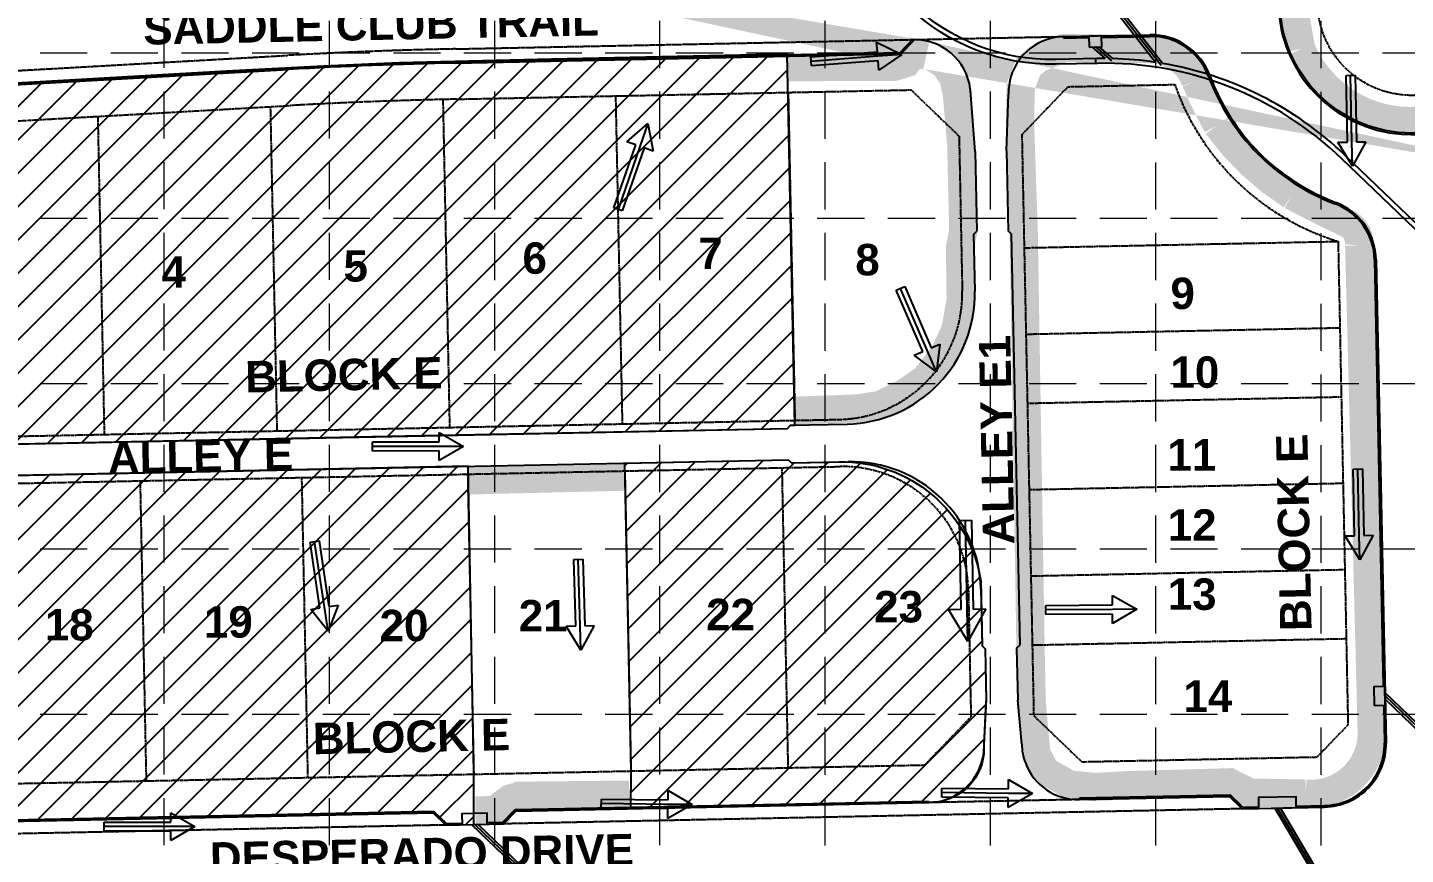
# Model space of a CAD drawing. Header units: inches. Extents: x 2520351 to 2523325, y 7106287 to 7111535.
# Drawn here: x 2521366.6 to 2521805.4, y 7108035.2 to 7108298.5 of the extents above; entities that cross this region are included whole.
import ezdxf
from ezdxf.enums import TextEntityAlignment as Align

# ---------------------------------------------------------------- set-up
doc = ezdxf.new("R2010")
doc.units = ezdxf.units.IN
doc.header["$MEASUREMENT"] = 0
for name, pattern in [('DASHED', [0.75, 0.5, -0.25]), ('DASHEDX2', [1.5, 1, -0.5]), ('HIDDEN', [0.375, 0.25, -0.125]), ('XPAV-sc1$0$HIDDEN4', [0.09375, 0.0625, -0.03125]), ('XSITE-SC$0$PHANTOM2', [1.25, 0.625, -0.125, 0.125, -0.125, 0.125, -0.125])]:
    doc.linetypes.add(name, pattern=pattern)
for name, color, linetype in [('1 EROSION BLANKET', 84, 'Continuous'), ('1 SODDED LOT', 2, 'Continuous'), ('GRID', 254, 'DASHED'), ('MATCH LINE', 252, 'DASHEDX2'), ('STORM', 5, 'Continuous'), ('XDAM-sc1$0$ARROWSHADE', 9, 'Continuous'), ('XPAV-sc1$0$GUTTER', 11, 'XPAV-sc1$0$HIDDEN4'), ('XPAV-sc1$0$p-boc', 11, 'Continuous'), ('XPAV-sc1$0$p-foc', 11, 'Continuous'), ('XPAV-sc1$0$P-PAV', 11, 'Continuous'), ('XSITE-SC$0$1-BLOCK-NUMBER', 251, 'Continuous'), ('XSITE-SC$0$1-LOT NUMBER', 251, 'Continuous'), ('XSITE-SC$0$P-LOTS', 7, 'XSITE-SC$0$PHANTOM2'), ('XSITE-SC$0$P-ROW', 3, 'XSITE-SC$0$PHANTOM2')]:
    doc.layers.add(name, color=color, linetype=linetype)
doc.styles.add('MATCHLINE', font='ARIALBD.TTF')
doc.styles.get("Standard").update_dxf_attribs({"font": 'ARIALBD.TTF'})

msp = doc.modelspace()

# ---------------------------------------------------------------- hatches: boundary and pattern name
at = {"layer": '1 SODDED LOT'}
h = msp.add_hatch(dxfattribs=at)
h.set_pattern_fill('ANSI31', color=256, scale=60, style=0)
h.set_pattern_definition([(45, (0, 0), (-5.303300858899106, 5.303300858899107), [])])
edge = h.paths.add_edge_path()
edge.add_line((2521746.389991105, 7107646.360559724), (2521744.857446155, 7107758.307845262))
edge.add_line((2521744.857446155, 7107758.307845262), (2521747.041236105, 7107758.371402533))
edge.add_line((2521747.041236105, 7107758.371402533), (2521750.993064691, 7107762.435102033))
edge.add_line((2521750.993064691, 7107762.435102033), (2521785.425026461, 7107762.908609814))
edge.add_arc((2521785.671146184, 7107745.011575691), 17.89872635983323, 0.16205946077707267, 90.78788096799951, ccw=False)
edge.add_line((2521803.569800947, 7107745.062201655), (2521804.886719179, 7107727.462410371))
edge.add_line((2521804.886719179, 7107727.462410371), (2521805.020903467, 7107717.875468393))
edge.add_line((2521805.020903467, 7107717.875468393), (2521805.229064918, 7107706.443890092))
edge.add_line((2521805.229064918, 7107706.443890092), (2521804.254682953, 7107705.415132531))
edge.add_line((2521804.254682953, 7107705.415132531), (2521804.601636027, 7107688.81713654))
edge.add_arc((2521758.675044735, 7107687.857118716), 45.9366239708655, -68.34548421221018, 1.1974971069989238, ccw=False)
edge.add_line((2521775.62607469, 7107645.162435145), (2521772.356079649, 7107644.147464146))
edge.add_line((2521772.356079649, 7107644.147464146), (2521769.800793043, 7107643.538289831))
edge.add_line((2521769.800793043, 7107643.538289831), (2521767.102817633, 7107643.058729872))
edge.add_line((2521767.102817633, 7107643.058729872), (2521762.919080771, 7107642.614327055))
edge.add_line((2521762.919080771, 7107642.614327055), (2521746.453125445, 7107642.342834225))
edge.add_line((2521746.453125445, 7107642.342834225), (2521746.389991105, 7107646.360559724))
h.paths.add_polyline_path([(2521496.41391332, 7107642.914812077), (2521494.874266839, 7107754.47767151), (2521494.86139748, 7107754.891663069), (2521544.438516484, 7107755.574845), (2521546.494859941, 7107638.603490138), (2521496.43539112, 7107637.887538104)])
edge = h.paths.add_edge_path()
edge.add_line((2521560.396331312, 7107910.52026455), (2521558.067722099, 7108023.704121036))
edge.add_line((2521558.067722099, 7108023.704121036), (2521651.66282997, 7108025.618047285))
edge.add_line((2521651.66282997, 7108025.618047285), (2521653.092090952, 7108025.654134808))
edge.add_line((2521653.092090952, 7108025.654134808), (2521655.122661049, 7108025.666868817))
edge.add_arc((2521654.180225359, 7108007.323105476), 18.36795684193238, 20.572885718147973, 87.05893757093878, ccw=False)
edge.add_line((2521671.376782913, 7108013.777580425), (2521671.960719259, 7108011.76725162))
edge.add_line((2521671.960719259, 7108011.76725162), (2521672.236778271, 7108010.334595728))
edge.add_line((2521672.236778271, 7108010.334595728), (2521672.658505266, 7108004.674201866))
edge.add_line((2521672.658505266, 7108004.674201866), (2521673.880713328, 7107987.838404131))
edge.add_line((2521673.880713328, 7107987.838404131), (2521674.158158005, 7107971.914436622))
edge.add_line((2521674.158158005, 7107971.914436622), (2521673.18826213, 7107970.833615289))
edge.add_line((2521673.18826213, 7107970.833615289), (2521673.497230675, 7107955.693028975))
edge.add_arc((2521631.777531311, 7107952.33641887), 41.85451166118364, -86.28261453540313, 4.599894652779824, ccw=False)
edge.add_line((2521634.491173028, 7107910.569969475), (2521614.913275019, 7107910.128902875))
edge.add_line((2521614.913275019, 7107910.128902875), (2521613.934372324, 7107909.112230876))
edge.add_line((2521613.934372324, 7107909.112230876), (2521560.446821463, 7107908.050458869))
edge.add_line((2521560.446821463, 7107908.050458869), (2521560.396331312, 7107910.52026455))
edge = h.paths.add_edge_path()
edge.add_line((2521047.404726265, 7108212.413845279), (2521153.706689489, 7108190.411564071))
edge.add_line((2521153.706689489, 7108190.411564071), (2521165.445900671, 7108187.983024097))
edge.add_line((2521165.445900671, 7108187.983024097), (2521145.185216474, 7108096.357750838))
edge.add_line((2521145.185216474, 7108096.357750838), (2521144.821167765, 7108095.175687086))
edge.add_arc((2521127.579494716, 7108100.485729627), 18.04083815510534, 257.75564486430153, 342.8823597587921, ccw=False)
edge.add_line((2521123.753368631, 7108082.855284355), (2521105.242068559, 7108086.222814175))
edge.add_line((2521105.242068559, 7108086.222814175), (2521097.172564667, 7108087.699320167))
edge.add_line((2521097.172564667, 7108087.699320167), (2521093.779938317, 7108088.45065489))
edge.add_line((2521093.779938317, 7108088.45065489), (2521093.022135716, 7108089.642304391))
edge.add_line((2521093.022135716, 7108089.642304391), (2521042.142388145, 7108100.826598575))
edge.add_line((2521042.142388145, 7108100.826598575), (2521023.139523589, 7108104.634358591))
edge.add_line((2521023.139523589, 7108104.634358591), (2521047.404726265, 7108212.413845279))
edge = h.paths.add_edge_path()
edge.add_line((2521019.408258152, 7108035.322677819), (2521021.409815899, 7108042.834342847))
edge.add_arc((2521076.419017033, 7108028.176594894), 56.92856738487396, 107.20837080415001, 165.0796420634677, ccw=False)
edge.add_line((2521059.576836362, 7108082.556763473), (2521062.019260594, 7108082.753666024))
edge.add_line((2521062.019260594, 7108082.753666024), (2521063.43958404, 7108082.781887595))
edge.add_arc((2521064.202081846, 7108044.407216134), 38.38224606048703, 78.54985939329191, 91.13830702316773, ccw=False)
edge.add_line((2521071.821537959, 7108082.025572041), (2521087.223372222, 7108078.632386248))
edge.add_line((2521087.223372222, 7108078.632386248), (2521090.4297133, 7108077.925540674))
edge.add_line((2521090.4297133, 7108077.925540674), (2521091.623411315, 7108078.685793903))
edge.add_line((2521091.623411315, 7108078.685793903), (2521095.105568914, 7108077.898785159))
edge.add_line((2521095.105568914, 7108077.898785159), (2521098.912612879, 7108076.725968835))
edge.add_line((2521098.912612879, 7108076.725968835), (2521104.901558826, 7108074.861484373))
edge.add_line((2521104.901558826, 7108074.861484373), (2521106.434917855, 7108074.383399867))
edge.add_line((2521106.434917855, 7108074.383399867), (2521107.205814986, 7108074.186478522))
edge.add_arc((2521102.828601703, 7108057.050798558), 17.68591314997337, -2.7582006046895913, 75.67054369066437, ccw=False)
edge.add_arc((2521095.726938352, 7108057.392934706), 24.79581325407585, 350.2174276784969, 357.2417993949426, ccw=False)
edge.add_arc((2521158.455611049, 7108041.566827372), 40.01559142917653, 163.1292738430701, 313.4845673620119)
edge.add_line((2521185.99270727, 7108012.533124728), (2521186.721289671, 7108013.23545936))
edge.add_line((2521186.721289671, 7108013.23545936), (2521188.444502058, 7108014.968045804))
edge.add_line((2521188.444502058, 7108014.968045804), (2521189.32497061, 7108015.758240399))
edge.add_line((2521189.32497061, 7108015.758240399), (2521190.384796112, 7108016.597312914))
edge.add_arc((2521201.331270058, 7108002.770912887), 17.63503982305621, 93.22761055200209, 128.3689473656707, ccw=False)
edge.add_line((2521200.338370721, 7108020.377979095), (2521226.997482051, 7108020.951150466))
edge.add_line((2521226.997482051, 7108020.951150466), (2521230.564026618, 7107901.292478013))
edge.add_line((2521230.564026618, 7107901.292478013), (2521209.571122651, 7107900.922665476))
edge.add_line((2521209.571122651, 7107900.922665476), (2521208.432106422, 7107900.956149811))
edge.add_arc((2521221.449116542, 7108343.747853954), 442.9829972026822, 261.0973191906824, 268.31612698316707, ccw=False)
edge.add_line((2521152.894568839, 7107906.101638616), (2521147.311778481, 7107907.175712333))
edge.add_line((2521147.311778481, 7107907.175712333), (2521141.416035792, 7107908.398694074))
edge.add_line((2521141.416035792, 7107908.398694074), (2521135.500304893, 7107909.750980043))
edge.add_line((2521135.500304893, 7107909.750980043), (2521130.221910387, 7107911.077638232))
edge.add_line((2521130.221910387, 7107911.077638232), (2521114.24050462, 7107915.613379457))
edge.add_line((2521114.24050462, 7107915.613379457), (2521091.683497193, 7107923.195321178))
edge.add_line((2521091.683497193, 7107923.195321178), (2521064.346691992, 7107932.482407787))
edge.add_line((2521064.346691992, 7107932.482407787), (2521052.414440422, 7107936.539679198))
edge.add_line((2521052.414440422, 7107936.539679198), (2521051.789072707, 7107937.808672531))
edge.add_line((2521051.789072707, 7107937.808672531), (2521044.552145337, 7107940.267210259))
edge.add_arc((2521050.145691182, 7107983.51528915), 43.60830291236753, 187.3884787482496, 262.63048712903844, ccw=False)
edge.add_line((2521006.89946622, 7107977.907427762), (2521006.811147428, 7107978.712968953))
edge.add_line((2521006.811147428, 7107978.712968953), (2521006.677205632, 7107980.351032397))
edge.add_line((2521006.677205632, 7107980.351032397), (2521006.608078294, 7107982.515353432))
edge.add_arc((2521037.368999559, 7107983.497841973), 30.77660736438967, 169.0142481920247, 181.829376829471, ccw=False)
edge.add_line((2521007.156385741, 7107989.362782478), (2521012.965420472, 7108011.45931415))
edge.add_line((2521012.965420472, 7108011.45931415), (2521012.259147271, 7108012.664496471))
edge.add_line((2521012.259147271, 7108012.664496471), (2521018.185339937, 7108034.614234622))
edge.add_line((2521018.185339937, 7108034.614234622), (2521019.408258152, 7108035.322677819))
h.paths.add_polyline_path([(2521283.389039314, 7108006.110964593), (2521285.512708746, 7107902.42181075), (2521505.510211937, 7107906.910534819), (2521503.109825302, 7108022.566621616), (2521283.289583244, 7108018.111851772)])
edge = h.paths.add_edge_path()
edge.add_line((2521558.717581435, 7108049.828969519), (2521558.744151551, 7108061.742936514))
edge.add_line((2521558.744151551, 7108061.742936514), (2521556.727490062, 7108159.770474782))
edge.add_line((2521556.727490062, 7108159.770474782), (2521608.800190852, 7108160.833054999))
edge.add_line((2521608.800190852, 7108160.833054999), (2521609.821997184, 7108159.853880191))
edge.add_line((2521609.821997184, 7108159.853880191), (2521624.95774922, 7108160.166366193))
edge.add_arc((2521625.881471083, 7108115.424441863), 44.75145869001969, 8.834033521298181, 91.18273514804088, ccw=False)
edge.add_line((2521670.102058165, 7108122.297049303), (2521670.530834728, 7108101.583449802))
edge.add_line((2521670.530834728, 7108101.583449802), (2521671.541780915, 7108100.598796082))
edge.add_line((2521671.541780915, 7108100.598796082), (2521671.873335791, 7108084.532226468))
edge.add_line((2521671.873335791, 7108084.532226468), (2521671.149204837, 7108070.027137686))
edge.add_line((2521671.149204837, 7108070.027137686), (2521671.149204837, 7108068.797859424))
edge.add_arc((2521654.107146513, 7108068.797859424), 17.04205832444131, -87.20465655347772, 0, ccw=False)
edge.add_line((2521654.938263744, 7108051.776079373), (2521653.537686017, 7108051.672158582))
edge.add_line((2521653.537686017, 7108051.672158582), (2521558.717581435, 7108049.828969519))
edge = h.paths.add_edge_path()
edge.add_line((2521506.883249582, 7108158.752863003), (2521219.569748677, 7108152.897934834))
edge.add_line((2521219.569748677, 7108152.897934834), (2521201.836308701, 7108151.717083397))
edge.add_line((2521201.836308701, 7108151.717083397), (2521198.484126433, 7108151.46311745))
edge.add_arc((2521199.958830171, 7108131.998004979), 19.52089533450383, 94.33253057542925, 163.5555033842438)
edge.add_line((2521181.236448472, 7108137.524104706), (2521171.402387428, 7108094.459688063))
edge.add_line((2521171.402387428, 7108094.459688063), (2521161.773092956, 7108088.500622953))
edge.add_line((2521161.773092956, 7108088.500622953), (2521156.087399687, 7108064.964443433))
edge.add_arc((2521177.507027243, 7108059.790050872), 22.03576145773733, 166.4191075904935, 262.6912741187039)
edge.add_line((2521174.703733128, 7108037.933328219), (2521175.550114334, 7108037.913931174))
edge.add_line((2521175.550114334, 7108037.913931174), (2521179.480811535, 7108042.000166582))
edge.add_line((2521179.480811535, 7108042.000166582), (2521402.458879093, 7108046.531951336))
edge.add_line((2521402.458879093, 7108046.531951336), (2521495.685954469, 7108048.450567083))
edge.add_line((2521495.685954469, 7108048.450567083), (2521499.765004377, 7108044.520090691))
edge.add_line((2521499.765004377, 7108044.520090691), (2521508.701657122, 7108044.689438914))
edge.add_line((2521508.701657122, 7108044.689438914), (2521508.634920054, 7108061.229130999))
edge.add_line((2521508.634920054, 7108061.229130999), (2521506.883249582, 7108158.752863003))
edge = h.paths.add_edge_path()
edge.add_line((2521610.935863603, 7108171.879586942), (2521608.463491696, 7108290.006691736))
edge.add_line((2521608.463491696, 7108290.006691736), (2521533.495438846, 7108288.348892927))
edge.add_line((2521533.495438846, 7108288.348892927), (2521484.860415824, 7108287.213423431))
edge.add_line((2521484.860415824, 7108287.213423431), (2521460.826671084, 7108286.207276959))
edge.add_line((2521460.826671084, 7108286.207276959), (2521429.897669201, 7108284.540531452))
edge.add_line((2521429.897669201, 7108284.540531452), (2521368.780459005, 7108281.064090613))
edge.add_line((2521368.780459005, 7108281.064090613), (2521349.226602276, 7108279.95474698))
edge.add_line((2521349.226602276, 7108279.95474698), (2521261.122865547, 7108274.978597))
edge.add_line((2521261.122865547, 7108274.978597), (2521220.997901128, 7108272.742035134))
edge.add_line((2521220.997901128, 7108272.742035134), (2521216.720579948, 7108276.517673495))
edge.add_line((2521216.720579948, 7108276.517673495), (2521216.674419999, 7108276.515963097))
edge.add_arc((2521217.409741519, 7108256.671224315), 19.85835731066328, 92.12205131077552, 170.6040054039174)
edge.add_line((2521197.817812331, 7108259.913240016), (2521204.225280924, 7108250.57117632))
edge.add_line((2521204.225280924, 7108250.57117632), (2521191.319496109, 7108184.432209128))
edge.add_line((2521191.319496109, 7108184.432209128), (2521191.257695472, 7108184.10446111))
edge.add_arc((2521208.222300622, 7108180.905590777), 17.26356276368941, 169.3216055964225, 273.4207064400506)
edge.add_line((2521209.25236785, 7108163.672785991), (2521219.728874926, 7108162.925971606))
edge.add_line((2521219.728874926, 7108162.925971606), (2521312.767690457, 7108164.869453912))
edge.add_line((2521312.767690457, 7108164.869453912), (2521481.289644979, 7108168.299347484))
edge.add_line((2521481.289644979, 7108168.299347484), (2521608.598472741, 7108170.834035525))
edge.add_line((2521608.598472741, 7108170.834035525), (2521609.57403252, 7108171.847549867))
edge.add_line((2521609.57403252, 7108171.847549867), (2521610.935863603, 7108171.879586942))
edge = h.paths.add_edge_path()
edge.add_line((2521627.164004257, 7108316.192437915), (2521544.243449562, 7108314.506746457))
edge.add_line((2521544.243449562, 7108314.506746457), (2521502.413459601, 7108313.513023867))
edge.add_line((2521502.413459601, 7108313.513023867), (2521481.254379817, 7108312.995618997))
edge.add_line((2521481.254379817, 7108312.995618997), (2521407.226569622, 7108309.178047685))
edge.add_line((2521407.226569622, 7108309.178047685), (2521291.902579399, 7108302.790001537))
edge.add_line((2521291.902579399, 7108302.790001537), (2521288.461125696, 7108418.471678524))
edge.add_line((2521288.461125696, 7108418.471678524), (2521407.14597591, 7108420.81595789))
edge.add_line((2521407.14597591, 7108420.81595789), (2521497.387169432, 7108422.630878394))
edge.add_line((2521497.387169432, 7108422.630878394), (2521603.374811983, 7108424.866528674))
edge.add_line((2521603.374811983, 7108424.866528674), (2521604.4358153, 7108423.877927881))
edge.add_line((2521604.4358153, 7108423.877927881), (2521620.176756311, 7108424.166646865))
edge.add_arc((2521620.989905609, 7108379.833797907), 44.34030568782732, 11.609435975166207, 91.05079642570558, ccw=False)
edge.add_line((2521664.42310269, 7108388.756807482), (2521665.180922612, 7108365.612168195))
edge.add_line((2521665.180922612, 7108365.612168195), (2521666.171742022, 7108364.622120142))
edge.add_line((2521666.171742022, 7108364.622120142), (2521666.533469742, 7108349.609757311))
edge.add_line((2521666.533469742, 7108349.609757311), (2521665.824754307, 7108330.765256588))
edge.add_line((2521665.824754307, 7108330.765256588), (2521665.778109375, 7108329.181070688))
edge.add_arc((2521648.753777605, 7108329.682336854), 17.03170983772614, 269.76770244244835, 358.31346447960635, ccw=False)
edge.add_line((2521648.684725158, 7108312.650766998), (2521631.320391566, 7108312.267261877))
edge.add_line((2521631.320391566, 7108312.267261877), (2521627.164004257, 7108316.192437915))
edge = h.paths.add_edge_path()
edge.add_line((2521256.271290352, 7108555.666152692), (2521264.442865756, 7108547.847489974))
edge.add_line((2521264.442865756, 7108547.847489974), (2521422.215216049, 7108551.081167034))
edge.add_line((2521422.215216049, 7108551.081167034), (2521439.595623349, 7108551.404761227))
edge.add_line((2521439.595623349, 7108551.404761227), (2521460.085790911, 7108551.784704584))
edge.add_line((2521460.085790911, 7108551.784704584), (2521478.533835397, 7108551.985460229))
edge.add_line((2521478.533835397, 7108551.985460229), (2521498.904073695, 7108551.845931203))
edge.add_line((2521498.904073695, 7108551.845931203), (2521515.268321246, 7108551.594718808))
edge.add_line((2521515.268321246, 7108551.594718808), (2521535.217941081, 7108551.011332037))
edge.add_line((2521535.217941081, 7108551.011332037), (2521558.631306498, 7108550.020231431))
edge.add_line((2521558.631306498, 7108550.020231431), (2521563.463222577, 7108549.767590572))
edge.add_line((2521563.463222577, 7108549.767590572), (2521600.094822836, 7108547.41635684))
edge.add_line((2521600.094822836, 7108547.41635684), (2521612.236101898, 7108546.594322523))
edge.add_line((2521612.236101898, 7108546.594322523), (2521642.873958346, 7108544.488587327))
edge.add_line((2521642.873958346, 7108544.488587327), (2521644.66861906, 7108544.41321703))
edge.add_arc((2521643.682431088, 7108526.182406977), 18.25746427978412, -0.2000928757336169, 86.90362687438551, ccw=False)
edge.add_line((2521661.939784034, 7108526.118646938), (2521663.476711149, 7108497.643513901))
edge.add_line((2521663.476711149, 7108497.643513901), (2521662.440407302, 7108496.607999328))
edge.add_line((2521662.440407302, 7108496.607999328), (2521662.835269725, 7108477.013019081))
edge.add_arc((2521621.170512062, 7108477.796300041), 41.6721196985587, 279.5048658717444, 358.9229888832693, ccw=False)
edge.add_line((2521628.051886114, 7108436.696272653), (2521270.949911665, 7108428.023679509))
edge.add_line((2521270.949911665, 7108428.023679509), (2521264.411497776, 7108427.99672664))
edge.add_line((2521264.411497776, 7108427.99672664), (2521251.988478477, 7108428.739424791))
edge.add_line((2521251.988478477, 7108428.739424791), (2521250.555770655, 7108428.860167631))
edge.add_line((2521250.555770655, 7108428.860167631), (2521248.879341765, 7108429.139366652))
edge.add_arc((2521252.568929918, 7108446.617011073), 17.86284174620099, 178.6911209447079, 258.0796907276651, ccw=False)
edge.add_line((2521234.710748917, 7108447.025038787), (2521243.767573416, 7108528.417149656))
edge.add_line((2521243.767573416, 7108528.417149656), (2521236.523925574, 7108537.366761533))
edge.add_line((2521236.523925574, 7108537.366761533), (2521236.591268869, 7108537.816098191))
edge.add_arc((2521256.578094173, 7108535.54228895), 20.11574990404035, 94.18327330079069, 173.5096272413173, ccw=False)
edge.add_line((2521255.110709719, 7108555.604446786), (2521256.271290352, 7108555.666152692))
edge = h.paths.add_edge_path()
edge.add_line((2521107.582871621, 7108664.773115178), (2521108.643337992, 7108682.717777258))
edge.add_line((2521108.643337992, 7108682.717777258), (2521266.517933005, 7108685.938137645))
edge.add_line((2521266.517933005, 7108685.938137645), (2521268.399457564, 7108592.033711723))
edge.add_line((2521268.399457564, 7108592.033711723), (2521265.610842374, 7108582.096993302))
edge.add_line((2521265.610842374, 7108582.096993302), (2521265.597158937, 7108582.045606173))
edge.add_line((2521265.597158937, 7108582.045606173), (2521265.560871847, 7108582.065642267))
edge.add_arc((2521245.58677851, 7108545.890841257), 41.32288267691642, 61.09450080712774, 134.8409471136525)
edge.add_line((2521216.448314193, 7108575.191532887), (2521207.178599662, 7108580.342660367))
edge.add_line((2521207.178599662, 7108580.342660367), (2521107.582871621, 7108664.773115178))
h.paths.add_polyline_path([(2521338.509595804, 7108687.378386953), (2521340.738991438, 7108575.452265245), (2521409.853495084, 7108576.755786069), (2521462.546661802, 7108577.851709653), (2521498.107004826, 7108577.928123104), (2521524.424411286, 7108577.418781541), (2521561.994937818, 7108575.857366493), (2521619.961839745, 7108572.155153085), (2521620.683926844, 7108584.200313265), (2521618.441402039, 7108693.072603471)])
edge = h.paths.add_edge_path()
edge.add_line((2521675.610299773, 7108638.406837403), (2521787.531652219, 7108640.539149556))
edge.add_line((2521787.531652219, 7108640.539149556), (2521788.817895303, 7108582.436432173))
edge.add_arc((2521769.295789145, 7108582.004263504), 19.52688911700334, -91.27662372663991, 1.2681724432608235, ccw=False)
edge.add_line((2521768.860740917, 7108562.482221305), (2521676.837652115, 7108568.346105571))
edge.add_line((2521676.837652115, 7108568.346105571), (2521675.610299773, 7108638.406837403))
h.paths.add_polyline_path([(2522089.45104437, 7108697.693037603), (2522087.413840404, 7108797.670204334), (2522087.403326675, 7108809.663526291), (2522141.63542972, 7108810.778452212), (2522144.555198056, 7108694.827772809), (2522090.785144842, 7108693.711268059), (2522089.797079441, 7108692.701522232), (2522089.514005502, 7108692.695197518)])
h.paths.add_polyline_path([(2522252.393031826, 7108801.046577477), (2522254.380473115, 7108696.131162063), (2522309.555555503, 7108697.170586119), (2522307.111901494, 7108814.189709961), (2522252.073688118, 7108813.049541568)])
edge = h.paths.add_edge_path()
edge.add_line((2522425.424250446, 7107990.854174574), (2522320.451537868, 7107988.695351248))
edge.add_line((2522320.451537868, 7107988.695351248), (2522321.282416951, 7107951.539702727))
edge.add_line((2522321.282416951, 7107951.539702727), (2522322.523833788, 7107935.367661686))
edge.add_arc((2522340.744928989, 7107935.67064883), 18.22361411795088, 180.9526477235549, 266.0004950808311)
edge.add_line((2522339.473871012, 7107917.491415536), (2522396.477112554, 7107918.21941554))
edge.add_line((2522396.477112554, 7107918.21941554), (2522404.403598547, 7107910.476057334))
edge.add_line((2522404.403598547, 7107910.476057334), (2522427.533699496, 7107910.70511913))
edge.add_arc((2522426.798985977, 7107930.516089093), 19.82458914629796, 272.123909145854, 358.3675979688932)
edge.add_line((2522446.615529609, 7107929.951347293), (2522445.359511333, 7107990.966233852))
edge.add_line((2522445.359511333, 7107990.966233852), (2522425.424250446, 7107990.854174574))
h.paths.add_polyline_path([(2522420.673205212, 7108224.34120413), (2522421.866678056, 7108165.948912564), (2522317.909449716, 7108163.854905813), (2522317.731998054, 7108171.634436124), (2522316.694741563, 7108172.593161334), (2522315.734060356, 7108222.041338732)])
h.paths.add_polyline_path([(2522580.275169606, 7108243.424700116), (2522458.383233519, 7108240.379749527), (2522464.65220995, 7107967.069694287), (2522585.5615073, 7107967.983069699)])
edge = h.paths.add_edge_path()
edge.add_line((2522579.21719743, 7108296.920112082), (2522576.729271439, 7108417.389024623))
edge.add_line((2522576.729271439, 7108417.389024623), (2522469.65329334, 7108328.38620539))
edge.add_line((2522469.65329334, 7108328.38620539), (2522462.526872715, 7108321.445860368))
edge.add_line((2522462.526872715, 7108321.445860368), (2522462.714924709, 7108321.20296502))
edge.add_arc((2522430.809780265, 7108296.501684779), 40.34961570541373, 0.48766154330678546, 37.74739290159431, ccw=False)
edge.add_line((2522471.157934471, 7108296.8451083), (2522579.21719743, 7108296.920112082))
h.paths.add_polyline_path([(2522576.350639552, 7108437.567087528), (2522444.997498148, 7108434.961748598), (2522443.716024575, 7108526.28756182), (2522442.611294559, 7108536.498505742), (2522453.203411656, 7108543.612289347), (2522459.718697489, 7108551.848240847), (2522464.202417135, 7108561.880130012), (2522465.588078952, 7108573.167454497), (2522464.178470222, 7108583.418483612), (2522459.796237385, 7108593.276065073), (2522456.297896619, 7108597.551516339), (2522461.814923828, 7108601.718683684), (2522466.363983341, 7108600.857556539), (2522572.931808115, 7108603.072644039)])
h.paths.add_polyline_path([(2522569.609478904, 7108767.99749954), (2522570.724334944, 7108713.033192331), (2522460.71083867, 7108710.689783041), (2522444.755658725, 7108711.110256758), (2522444.014228131, 7108745.997480644), (2522444.872186426, 7108752.496463873), (2522447.485711406, 7108758.01307147), (2522451.681423234, 7108762.454026637), (2522456.294254039, 7108765.049521575), (2522464.82603031, 7108769.187998551), (2522481.934705529, 7108766.158034595)])
h.paths.add_polyline_path([(2522560.756528166, 7109202.19972787), (2522446.331902417, 7109199.81337759), (2522434.273847314, 7109198.053922273), (2522437.503369165, 7109182.674267483), (2522439.656691638, 7109156.512320024), (2522441.43036665, 7109069.762573371), (2522437.529599227, 7109065.629675603), (2522437.823201628, 7109051.019875894), (2522439.589661195, 7109049.338803725), (2522563.760366917, 7109052.269107893)])

# ---------------------------------------------------------------- linework, layer by layer
for p, q in [((2521637.195931915, 7108290.771578182), (2521636.964516922, 7108293.764012795)), ((2521636.964516922, 7108293.764012795), (2521644.994091271, 7108289.920688153)), ((2521616.046907112, 7108289.136053249), (2521637.195931915, 7108290.771578182)), ((2521616.27044755, 7108286.245444753), (2521616.046907112, 7108289.136053249)), ((2521637.419472353, 7108287.880969686), (2521616.27044755, 7108286.245444753)), ((2521637.650887346, 7108284.888535071), (2521637.419472353, 7108287.880969686)), ((2521644.994091271, 7108289.920688153), (2521637.650887346, 7108284.888535071)), ((2521786.450292127, 7108283.205543472), (2521789.348921205, 7108283.265018456)), ((2521786.885438533, 7108261.997836394), (2521786.450292127, 7108283.205543472)), ((2521789.348921205, 7108283.265018456), (2521789.784067611, 7108262.057311377)), ((2521557.395849706, 7108262.050730884), (2521564.140840861, 7108267.860231968)), ((2521564.140840861, 7108267.860231968), (2521565.799520846, 7108259.114147745)), ((2521553.231743344, 7108241.035864053), (2521560.229211153, 7108261.060639611)), ((2521560.229211153, 7108261.060639611), (2521557.395849706, 7108262.050730884)), ((2521783.8847008, 7108261.936266312), (2521786.885438533, 7108261.997836394)), ((2521788.492902427, 7108254.319857297), (2521783.8847008, 7108261.936266312)), ((2521792.784805344, 7108262.118881458), (2521788.492902427, 7108254.319857297)), ((2521789.784067611, 7108262.057311377), (2521792.784805344, 7108262.118881458)), ((2521562.9661594, 7108260.104239017), (2521555.968691592, 7108240.079463459)), ((2521565.799520846, 7108259.114147745), (2521562.9661594, 7108260.104239017)), ((2521555.968691592, 7108240.079463459), (2521553.231743344, 7108241.035864053)), ((2521643.231220277, 7108214.805607442), (2521645.893279935, 7108215.954096094)), ((2521651.634092902, 7108195.328751341), (2521643.231220277, 7108214.805607442)), ((2521645.893279935, 7108215.954096094), (2521654.29615256, 7108196.477239993)), ((2521648.878258111, 7108194.139805414), (2521651.634092902, 7108195.328751341)), ((2521654.29615256, 7108196.477239993), (2521657.051987351, 7108197.66618592)), ((2521657.051987351, 7108197.66618592), (2521656.019057816, 7108188.82433854)), ((2521656.019057816, 7108188.82433854), (2521648.878258111, 7108194.139805414)), ((2521497.640377141, 7108166.536085963), (2521497.633772772, 7108169.537448021)), ((2521497.633772772, 7108169.537448021), (2521505.352887192, 7108165.103433914)), ((2521476.428257651, 7108166.489409604), (2521497.640377141, 7108166.536085963)), ((2521476.434637287, 7108163.590177446), (2521476.428257651, 7108166.489409604)), ((2521505.352887192, 7108165.103433914), (2521497.653361145, 7108160.635491748)), ((2521497.646756777, 7108163.636853806), (2521476.434637287, 7108163.590177446)), ((2521497.653361145, 7108160.635491748), (2521497.646756777, 7108163.636853806)), ((2521788.745744945, 7108157.862418523), (2521791.644374023, 7108157.921893507)), ((2521789.180891351, 7108136.654711446), (2521788.745744945, 7108157.862418523)), ((2521791.644374023, 7108157.921893507), (2521792.079520429, 7108136.714186429)), ((2521663.302477264, 7108141.505964044), (2521667.167398941, 7108141.581114821)), ((2521663.852315011, 7108113.22841469), (2521663.302477264, 7108141.505964044)), ((2521667.167398941, 7108141.581114821), (2521667.717236688, 7108113.303565469)), ((2521456.512705773, 7108134.621004525), (2521459.379179023, 7108135.055652562)), ((2521459.69279126, 7108113.648564318), (2521456.512705773, 7108134.621004525)), ((2521459.379179023, 7108135.055652562), (2521462.559264509, 7108114.083212355)), ((2521786.180153618, 7108136.593141364), (2521789.180891351, 7108136.654711446)), ((2521790.788355244, 7108128.976732348), (2521786.180153618, 7108136.593141364)), ((2521795.080258162, 7108136.77575651), (2521790.788355244, 7108128.976732348)), ((2521792.079520429, 7108136.714186429), (2521795.080258162, 7108136.77575651)), ((2521540.50710548, 7108129.111922556), (2521543.405119408, 7108129.196202299)), ((2521543.405119408, 7108129.196202299), (2521544.021748875, 7108107.992995936)), ((2521541.123734946, 7108107.908716193), (2521540.50710548, 7108129.111922556)), ((2521712.070605799, 7108114.617036712), (2521712.049571114, 7108117.618332325)), ((2521712.049571114, 7108117.618332325), (2521719.789914823, 7108113.221482567)), ((2521456.725342094, 7108113.198605137), (2521459.69279126, 7108113.648564318)), ((2521462.281796284, 7108106.243677001), (2521456.725342094, 7108113.198605137)), ((2521465.526713675, 7108114.533171536), (2521462.281796284, 7108106.243677001)), ((2521462.559264509, 7108114.083212355), (2521465.526713675, 7108114.533171536)), ((2521659.85124554, 7108113.150616611), (2521663.852315011, 7108113.22841469)), ((2521665.984608557, 7108102.988814171), (2521659.85124554, 7108113.150616611)), ((2521671.718306159, 7108113.381363547), (2521665.984608557, 7108102.988814171)), ((2521667.717236688, 7108113.303565469), (2521671.718306159, 7108113.381363547)), ((2521690.858955902, 7108114.468374125), (2521712.070605799, 7108114.617036712)), ((2521690.879274821, 7108111.569206149), (2521690.858955902, 7108114.468374125)), ((2521712.090924718, 7108111.717868737), (2521690.879274821, 7108111.569206149)), ((2521712.111959403, 7108108.716573124), (2521712.090924718, 7108111.717868737)), ((2521719.789914823, 7108113.221482567), (2521712.111959403, 7108108.716573124)), ((2521538.123634032, 7108107.821467567), (2521541.123734946, 7108107.908716193)), ((2521542.796849361, 7108100.244775214), (2521538.123634032, 7108107.821467567)), ((2521547.021849789, 7108108.080244563), (2521542.796849361, 7108100.244775214)), ((2521544.021748875, 7108107.992995936), (2521547.021849789, 7108108.080244563)), ((2521678.931602596, 7108056.05793682), (2521678.966739434, 7108059.059100464)), ((2521678.966739434, 7108059.059100464), (2521686.62344258, 7108054.518163835)), ((2521570.530463414, 7108052.547923096), (2521570.565600253, 7108055.549086739)), ((2521570.565600253, 7108055.549086739), (2521578.222303398, 7108051.00815011)), ((2521657.686944183, 7108053.407225849), (2521657.72088539, 7108056.306266345)), ((2521657.72088539, 7108056.306266345), (2521678.931602596, 7108056.05793682)), ((2521549.285805001, 7108049.897212124), (2521549.319746209, 7108052.79625262)), ((2521549.319746209, 7108052.79625262), (2521570.530463414, 7108052.547923096)), ((2521578.222303398, 7108051.00815011), (2521570.461385368, 7108046.647718955)), ((2521678.897661388, 7108053.158896323), (2521657.686944183, 7108053.407225849)), ((2521686.62344258, 7108054.518163835), (2521678.86252455, 7108050.15773268)), ((2521678.86252455, 7108050.15773268), (2521678.897661388, 7108053.158896323)), ((2521412.148348313, 7108045.457595059), (2521412.148832222, 7108048.458964343)), ((2521412.148832222, 7108048.458964343), (2521419.857453389, 7108044.006732516)), ((2521570.496522207, 7108049.648882599), (2521549.285805001, 7108049.897212124)), ((2521570.461385368, 7108046.647718955), (2521570.496522207, 7108049.648882599)), ((2521390.935710302, 7108042.561775949), (2521390.936177745, 7108045.461015088)), ((2521412.147880869, 7108042.558355919), (2521390.935710302, 7108042.561775949)), ((2521390.936177745, 7108045.461015088), (2521412.148348313, 7108045.457595059)), ((2521419.857453389, 7108044.006732516), (2521412.14739696, 7108039.556986636)), ((2521412.14739696, 7108039.556986636), (2521412.147880869, 7108042.558355919))]:
    msp.add_line(p, q)
at = {"layer": '1 EROSION BLANKET', "const_width": 9}
for points in [[(2521769.302854219, 7108307.349360965), (2521774.415345909, 7108323.696875991), (2521784.231349474, 7108336.774889903, -2.893157874403733), (2521772.165852354, 7108291.61487799)], [(2521696.721415914, 7108291.891795842), (2521724.075535704, 7108291.605582462, -0.3103748273880054), (2521738.540273016, 7108281.445049995, 0.02191055736288357), (2521745.41460569, 7108267.277549108, 0.09499099599309983), (2521769.047838764, 7108244.967581557, 0.01301644428820995), (2521786.499439358, 7108236.248442258, -0.313488140366016), (2521790.647780219, 7108229.101599481), (2521794.636335562, 7108074.264169907, -0.4491128395705931), (2521773.528734975, 7108054.508798861), (2521755.798677443, 7108054.864232249), (2521749.360286647, 7108058.121203785), (2521716.29922006, 7108057.193882643), (2521706.554900377, 7108056.614297474), (2521698.318626227, 7108057.425712928), (2521690.76790654, 7108061.733712727), (2521687.834322525, 7108067.241081533), (2521686.332743008, 7108083.353664612), (2521685.973260452, 7108100.955319448), (2521683.784958754, 7108233.659547807), (2521682.600545122, 7108268.413230035), (2521682.883934358, 7108279.881992263), (2521685.292795143, 7108285.970345768), (2521688.410146446, 7108288.660545401)]]:
    msp.add_lwpolyline(points, format="xyb", close=True, dxfattribs=at)
for points in [[(2521651.508127432, 7108289.765824372), (2521648.767443298, 7108290.350723973), (2521654.16600823, 7108289.434684181), (2521658.647828157, 7108286.483008808), (2521661.398028314, 7108282.411737651), (2521662.518478938, 7108277.322648703), (2521663.917996502, 7108261.260978263), (2521664.559508862, 7108233.84650802), (2521663.530715309, 7108228.577929324), (2521663.659321039, 7108218.426257397), (2521663.726037767, 7108211.853581338), (2521662.081229914, 7108202.174884422), (2521658.42611878, 7108194.504976691), (2521652.395156653, 7108186.652449183), (2521645.815925241, 7108182.087030391), (2521637.957416262, 7108178.252071798), (2521630.829915566, 7108177.156372044), (2521615.84390589, 7108176.608522167), (2521610.814409252, 7108176.442630558)], [(2521608.190583963, 7108285.855366798), (2521642.446747921, 7108285.942922542), (2521646.473227924, 7108287.159303405), (2521648.907848198, 7108290.340605749), (2521652.747057763, 7108289.498495192)], [(2521507.115971936, 7108154.275519661), (2521556.779994679, 7108155.470462571)], [(2521509.183169185, 7108049.179293321), (2521516.662222419, 7108049.277619774), (2521517.449490263, 7108050.949292395), (2521520.106517058, 7108052.915963287), (2521523.255588435, 7108053.800967553), (2521525.322168704, 7108053.800967553)], [(2521521.641925512, 7108053.811019584), (2521558.145994823, 7108054.190485067)]]:
    msp.add_lwpolyline(points, dxfattribs=at)
at = {"layer": '1 SODDED LOT'}
for points in [[(2521610.935863603, 7108171.879586942), (2521608.463491696, 7108290.006691736), (2521533.495438846, 7108288.348892927), (2521484.860415824, 7108287.213423431), (2521460.826671084, 7108286.207276959), (2521429.897669201, 7108284.540531452), (2521368.780459005, 7108281.064090613), (2521349.226602276, 7108279.95474698), (2521261.122865547, 7108274.978597), (2521220.997901128, 7108272.742035134), (2521216.720579948, 7108276.517673495), (2521216.674419999, 7108276.515963097, 0.3564869674333485), (2521197.817812331, 7108259.913240016), (2521204.225280924, 7108250.57117632), (2521191.319496109, 7108184.432209128), (2521191.257695472, 7108184.10446111, 0.4882679732989665), (2521209.25236785, 7108163.672785991), (2521219.728874926, 7108162.925971606), (2521312.767690457, 7108164.869453912), (2521481.289644979, 7108168.299347484), (2521608.598472741, 7108170.834035525), (2521609.57403252, 7108171.847549867)], [(2521558.717581435, 7108049.828969519), (2521558.744151551, 7108061.742936514), (2521556.727490062, 7108159.770474782), (2521608.800190852, 7108160.833054999), (2521609.821997184, 7108159.853880191), (2521624.95774922, 7108160.166366193, -0.3756198555862385), (2521670.102058165, 7108122.297049303), (2521670.530834728, 7108101.583449802), (2521671.541780915, 7108100.598796082), (2521671.873335791, 7108084.532226468), (2521671.149204837, 7108070.027137686), (2521671.149204837, 7108068.797859424, -0.3999950327368038), (2521654.938263744, 7108051.776079373), (2521653.537686017, 7108051.672158582)], [(2521506.883249582, 7108158.752863003), (2521219.569748677, 7108152.897934834), (2521201.836308701, 7108151.717083397), (2521198.484126433, 7108151.46311745, 0.3115752813096436), (2521181.236448472, 7108137.524104706), (2521171.402387428, 7108094.459688063), (2521161.773092956, 7108088.500622953), (2521156.087399687, 7108064.964443433, 0.4466523956882278), (2521174.703733128, 7108037.933328219), (2521175.550114334, 7108037.913931174), (2521179.480811535, 7108042.000166582), (2521402.458879093, 7108046.531951336), (2521495.685954469, 7108048.450567083), (2521499.765004377, 7108044.520090691), (2521508.701657122, 7108044.689438914), (2521508.634920054, 7108061.229130999)]]:
    msp.add_lwpolyline(points, format="xyb", close=True, dxfattribs=at)
at = {"layer": 'GRID', "color": 252, "linetype": 'HIDDEN', "lineweight": 0, "ltscale": 60}
for p, q in [((2521410.039178316, 7106553.088094478), (2521410.039178316, 7109606.435345292)), ((2521462.681370381, 7106553.079818024), (2521462.681370381, 7109606.435345292)), ((2521515.323562447, 7106553.071541572), (2521515.323562447, 7109606.435345292)), ((2521567.965754512, 7106553.063265118), (2521567.965754512, 7109606.435345292)), ((2521620.607946577, 7106553.054988665), (2521620.607946577, 7109606.435345292)), ((2521673.250138642, 7106553.04671221), (2521673.250138642, 7109606.435345292)), ((2521725.892330708, 7106553.038435758), (2521725.892330708, 7109606.435345292)), ((2521778.534522773, 7106553.030159304), (2521778.534522773, 7109606.435345292)), ((2520673.048489401, 7108290.380543659), (2522673.451787884, 7108290.380543659)), ((2520673.048489401, 7108237.738351593), (2522673.451787884, 7108237.738351593)), ((2520673.048489401, 7108185.096159527), (2522673.451787884, 7108185.096159527)), ((2520673.048489401, 7108132.453967462), (2522673.451787884, 7108132.453967462)), ((2520673.048489401, 7108079.811775397), (2522673.451787884, 7108079.811775397))]:
    msp.add_line(p, q, dxfattribs=at)
at = {"layer": 'STORM'}
for points in [[(2521725.820100955, 7108287.375411341), (2521705.266979594, 7108313.77801002)], [(2521727.577593721, 7108286.338689751), (2521706.202578092, 7108313.797096165)], [(2521727.989974191, 7108287.029903275), (2521707.138180975, 7108313.816176677)], [(2521705.530102107, 7108292.278907876), (2521709.736511824, 7108288.585601434)], [(2521706.641019657, 7108292.301569982), (2521711.753640457, 7108287.812593251)], [(2521707.751943575, 7108292.324226495), (2521712.043163637, 7108288.556454984)], [(2521706.768944271, 7108287.053084419), (2521706.738355324, 7108288.552772492)], [(2521763.738393982, 7108049.915528337), (2521779.347512392, 7108023.452744071)], [(2521765.459193425, 7108049.950627264), (2521781.376467868, 7108022.965413326)], [(2521507.918182436, 7108044.697596044), (2521533.484684009, 7108020.153200071)], [(2521510.039061647, 7108044.740855348), (2521534.523493963, 7108021.235269329)]]:
    msp.add_lwpolyline(points, dxfattribs=at)
at = {"layer": 'STORM', "flags": 128}
for points in [[(2521821.095628717, 7108222.138577571), (2521785.150599238, 7108256.646585396, 0.1989123673527628), (2521707.262712608, 7108287.063155749), (2521693.939133172, 7108286.791396393, -0.1989123673456259), (2521647.063814675, 7108305.097021111), (2521639.420314736, 7108312.434946815)], [(2521709.736511824, 7108288.585601434, 0.005653660529091591), (2521707.232123661, 7108288.562843822), (2521693.908544225, 7108288.291084466, -0.1989123673477738), (2521648.102624629, 7108306.179090369), (2521641.541193948, 7108312.478206119)], [(2521725.820100955, 7108287.375411341, 0.03124371503949712), (2521712.043163637, 7108288.556454984, 0.03124371503949712)], [(2521821.052369413, 7108224.259456784), (2521786.189409192, 7108257.728654653, 0.1504142597386121), (2521727.989974191, 7108287.029903276)]]:
    msp.add_lwpolyline(points, format="xyb", dxfattribs=at)
at = {"layer": 'STORM'}
msp.add_lwpolyline([(2521704.641435536, 7108292.260785863), (2521708.640603777, 7108292.3423541), (2521708.569231569, 7108295.841626311), (2521704.570063327, 7108295.760058073)], close=True, dxfattribs=at)
at = {"layer": 'STORM', "color": 5}
for points in [[(2521704.641435536, 7108292.260785863), (2521708.640603777, 7108292.3423541), (2521708.569231569, 7108295.841626311), (2521704.570063327, 7108295.760058073)], [(2521795.436489405, 7108082.568726187), (2521798.935761575, 7108082.640100396), (2521798.813405787, 7108088.638852688), (2521795.314133616, 7108088.567478478)], [(2521795.436489405, 7108082.568726187), (2521798.935761575, 7108082.640100396), (2521798.813405787, 7108088.638852688), (2521795.314133616, 7108088.567478478)], [(2521758.600041411, 7108049.810722015), (2521770.597545996, 7108050.055433584), (2521770.526171788, 7108053.554705755), (2521758.528667204, 7108053.309994185)], [(2521758.600041411, 7108049.810722015), (2521770.597545996, 7108050.055433584), (2521770.526171788, 7108053.554705755), (2521758.528667204, 7108053.309994185)], [(2521504.979453848, 7108044.637655169), (2521512.977790237, 7108044.800796221), (2521512.906416027, 7108048.300068391), (2521504.908079638, 7108048.136927339)], [(2521504.979453848, 7108044.637655169), (2521512.977790237, 7108044.800796221), (2521512.906416027, 7108048.300068391), (2521504.908079638, 7108048.136927339)]]:
    msp.add_lwpolyline(points, close=True, dxfattribs=at)
for points in [[(2521824.357571037, 7108062.21493071), (2521798.852954029, 7108086.699916149)], [(2521825.399385368, 7108060.175091688), (2521798.874583681, 7108085.639476542)], [(2521824.40083034, 7108060.094051499), (2521798.896213333, 7108084.579036937)], [(2521764.598793704, 7108049.9330778), (2521781.157720092, 7108021.860044771)], [(2521508.978622043, 7108044.719225695), (2521535.503423717, 7108019.254840842)]]:
    msp.add_lwpolyline(points, dxfattribs=at)
at = {"layer": 'XDAM-sc1$0$ARROWSHADE'}
for p, q in [((2521637.307702134, 7108289.326273933), (2521616.158677332, 7108287.690749001)), ((2521644.994091271, 7108289.920688153), (2521637.307702134, 7108289.326273933)), ((2521788.334753072, 7108262.027573885), (2521787.899606666, 7108283.235280964)), ((2521564.140840861, 7108267.860231968), (2521561.597685276, 7108260.582439315)), ((2521788.492902427, 7108254.319857297), (2521788.334753072, 7108262.027573885)), ((2521561.597685276, 7108260.582439315), (2521554.600217468, 7108240.557663755)), ((2521652.965122731, 7108195.902995667), (2521644.562250106, 7108215.379851768)), ((2521656.019057816, 7108188.82433854), (2521652.965122731, 7108195.902995667)), ((2521497.643566959, 7108165.086469885), (2521476.431447469, 7108165.039793525)), ((2521505.352887192, 7108165.103433914), (2521497.643566959, 7108165.086469885)), ((2521790.63020589, 7108136.684448937), (2521790.195059483, 7108157.892156015)), ((2521665.78477585, 7108113.265990079), (2521665.234938103, 7108141.543539432)), ((2521461.126027884, 7108113.865888337), (2521457.945942398, 7108134.838328543)), ((2521790.788355244, 7108128.976732348), (2521790.63020589, 7108136.684448937)), ((2521542.572741911, 7108107.950856065), (2521541.956112444, 7108129.154062427)), ((2521462.281796284, 7108106.243677001), (2521461.126027884, 7108113.865888337)), ((2521665.984608557, 7108102.988814171), (2521665.78477585, 7108113.265990079)), ((2521712.080765259, 7108113.167452725), (2521690.869115361, 7108113.018790137)), ((2521719.789914823, 7108113.221482567), (2521712.080765259, 7108113.167452725)), ((2521542.796849361, 7108100.244775214), (2521542.572741911, 7108107.950856065)), ((2521678.914631992, 7108054.608416571), (2521657.703914787, 7108054.856746097)), ((2521686.62344258, 7108054.518163835), (2521678.914631992, 7108054.608416571)), ((2521570.513492811, 7108051.098402847), (2521549.302775605, 7108051.346732372)), ((2521578.222303398, 7108051.00815011), (2521570.513492811, 7108051.098402847)), ((2521412.148114591, 7108044.007975489), (2521390.935944023, 7108044.011395519)), ((2521419.857453389, 7108044.006732516), (2521412.148114591, 7108044.007975489))]:
    msp.add_line(p, q, dxfattribs=at)
at = {"layer": 'XPAV-sc1$0$GUTTER', "color": 7}
for p, q in [((2521502.796535632, 7108291.644505043), (2521648.375059088, 7108294.613851699)), ((2521648.581706666, 7108294.618066669), (2521696.571725003, 7108295.596912977)), ((2521701.527134382, 7108052.647445171), (2521653.537116045, 7108051.668598876)), ((2521753.394017638, 7108049.70453541), (2521518.183814197, 7108044.906982829)), ((2521499.773429889, 7108044.531468564), (2521175.556994016, 7108037.918467191))]:
    msp.add_line(p, q, dxfattribs=at)
msp.add_lwpolyline([(2521216.720225532, 7108276.51836941, 0.001287089153329002), (2521224.477898994, 7108276.935077513), (2521247.671251544, 7108278.240806882), (2521449.394977808, 7108289.597362346)], format="xyb", dxfattribs=at)
msp.add_arc((2521533.201949139, 7106800.954560481), 1490.999999996159, 91.16849271348684, 93.22221181437331, dxfattribs=at)
at = {"layer": 'XPAV-sc1$0$p-boc', "color": 7}
for p, q in [((2521648.592319118, 7108294.118179129), (2521644.674721449, 7108290.037440408)), ((2521696.581599846, 7108295.097010394), (2521704.580259439, 7108295.260158038)), ((2521708.579427633, 7108295.341728563), (2521723.962531289, 7108295.655495776)), ((2521502.888302473, 7108287.145440824), (2521644.674721446, 7108290.037440406)), ((2521220.781151767, 7108272.219834086), (2521449.647916353, 7108285.104476626)), ((2521795.54250382, 7108224.483105224), (2521798.313509762, 7108088.628656371)), ((2521798.435865551, 7108082.62990408), (2521798.680577129, 7108070.632399496)), ((2521521.88415184, 7108049.483394123), (2521653.527103696, 7108052.168498654)), ((2521701.516744873, 7108053.147337256), (2521749.510146313, 7108054.126252556)), ((2521753.590884848, 7108050.208655065), (2521749.510146128, 7108054.126252734)), ((2521753.590885034, 7108050.208654887), (2521758.589845096, 7108050.310618039)), ((2521770.58734968, 7108050.555329612), (2521779.582288487, 7108050.738798234)), ((2521179.257331659, 7108042.494878485), (2521495.889558567, 7108048.953185713)), ((2521517.966554165, 7108045.402655398), (2521521.884151837, 7108049.48339412)), ((2521499.97029729, 7108045.035588039), (2521504.969257532, 7108045.137551195)), ((2521512.967593922, 7108045.300692245), (2521517.96655417, 7108045.402655401))]:
    msp.add_line(p, q, dxfattribs=at)
for points in [[(2521648.591902982, 7108294.118170645), (2521648.581706666, 7108294.618066669)], [(2521696.581599846, 7108295.097010394), (2521696.571725003, 7108295.596912977)], [(2521653.527103696, 7108052.168498654), (2521653.537116045, 7108051.668598876)], [(2521701.516744873, 7108053.147337256), (2521701.527134382, 7108052.647445171)], [(2521495.889558567, 7108048.953185713), (2521499.970297289, 7108045.03558804)]]:
    msp.add_lwpolyline(points, dxfattribs=at)
msp.add_circle((2521807.365108762, 7108306.858623507), 42.00000000020496, dxfattribs=at)
for centre, radius, start, end in [((2521724.360187603, 7108276.159550827), 19.5, 20.29673327564886, 91.16849271390512), ((2521533.201949094, 7106800.954561936), 1486.499998541247, 91.16849271292122, 93.22221181579299), ((2521807.365108761, 7108306.858623507), 69, 200.2967332754712, 249.2750646239141), ((2521776.046558871, 7108224.08544891), 19.5, 1.168492712537205, 69.27506462445393), ((2521779.18463218, 7108070.234743183), 19.5, 271.1684926958475, 1.168492713458001)]:
    msp.add_arc(centre, radius, start, end, dxfattribs=at)
at = {"layer": 'XPAV-sc1$0$p-foc', "color": 7}
for p, q in [((2521696.571725003, 7108295.596912977), (2521723.952334973, 7108296.1553918)), ((2521648.375059088, 7108294.6138517), (2521644.45746142, 7108290.533112979)), ((2521648.375059093, 7108294.613851706), (2521648.581706666, 7108294.618066669)), ((2521796.042399845, 7108224.493301541), (2521799.180473153, 7108070.642595813)), ((2521522.101411867, 7108048.987721549), (2521653.537116045, 7108051.668598876)), ((2521701.527134382, 7108052.647445171), (2521749.313278915, 7108053.62213308)), ((2521753.394017452, 7108049.704535588), (2521749.313278729, 7108053.622133259)), ((2521753.394017638, 7108049.704535411), (2521779.592484803, 7108050.23890221)), ((2521179.474591687, 7108041.999205913), (2521495.692691169, 7108048.449066235)), ((2521495.69269117, 7108048.449066235), (2521499.773429891, 7108044.531468564)), ((2521518.183814194, 7108044.906982826), (2521522.101411866, 7108048.987721547))]:
    msp.add_line(p, q, dxfattribs=at)
msp.add_lwpolyline([(2521220.959826841, 7108272.730684784), (2521449.61981207, 7108285.60368615, -0.00896127993232313), (2521502.878106157, 7108287.645336849), (2521644.45746142, 7108290.533112979)], format="xyb", dxfattribs=at)
msp.add_lwpolyline([(2521499.773429891, 7108044.531468563), (2521518.183814196, 7108044.906982828)], dxfattribs=at)
for centre, radius, start, end in [((2521807.365108762, 7108306.858623507), 42.50000000020496, 265.7679555423893, 96.5690298833853), ((2521807.365108762, 7108306.858623507), 42.50000000020496, 181.1684927131635, 265.7679555423893), ((2521724.360187603, 7108276.159550827), 20, 20.29673327607427, 91.16849271349336), ((2521648.948774031, 7108276.621809794), 18, 7.547862904463309, 91.1684927088408), ((2521696.938792367, 7108277.600656101), 18, 91.16849270737762, 174.7891225199232), ((2521807.365108761, 7108306.858623507), 68.5, 200.2967332760763, 249.2750646238132), ((2521776.046558871, 7108224.085448911), 20, 1.168492713493369, 69.27506462384177), ((2521779.18463218, 7108070.234743183), 20, 271.1684926958475, 1.168492713771705), ((2521653.170048684, 7108069.664855752), 18, 271.1684926954858, 341.6972720639537), ((2521701.16006702, 7108070.643702047), 18, 200.6397133246299, 271.1684926987578)]:
    msp.add_arc(centre, radius, start, end, dxfattribs=at)
at = {"layer": 'XPAV-sc1$0$P-PAV', "color": 7}
for p, q in [((2521668.311890317, 7108259.013012911), (2521666.945030908, 7108276.988877155)), ((2521678.309810805, 7108259.216939222), (2521678.942535491, 7108277.23358874)), ((2521668.311890365, 7108259.013012912), (2521668.830795049, 7108233.572608456)), ((2521678.309810848, 7108259.216939225), (2521678.828715535, 7108233.77653468)), ((2521667.851395587, 7108232.552423732), (2521668.830794991, 7108233.572608395)), ((2521667.851395587, 7108232.552423732), (2521668.21846295, 7108214.556166837)), ((2521679.848900172, 7108232.797135307), (2521678.828715491, 7108233.776534723)), ((2521679.848900172, 7108232.797135307), (2521682.520334865, 7108101.824376936)), ((2521219.47281017, 7108162.894319109), (2521608.597730828, 7108170.831250598)), ((2521608.597730845, 7108170.831250615), (2521609.577130262, 7108171.851435294)), ((2521609.577130262, 7108171.851435294), (2521627.573387043, 7108172.218502617)), ((2521219.676736483, 7108152.896398623), (2521608.801657176, 7108160.833330113)), ((2521609.821841839, 7108159.853930711), (2521608.801657159, 7108160.833330128)), ((2521609.821841839, 7108159.853930711), (2521627.818098778, 7108160.220998039)), ((2521670.155762916, 7108119.575922218), (2521670.522830281, 7108101.579665358)), ((2521670.522830281, 7108101.579665358), (2521671.543014975, 7108100.600265926)), ((2521671.54301496, 7108100.600265941), (2521671.880600771, 7108084.049404426)), ((2521681.540935462, 7108100.804192265), (2521682.520334865, 7108101.824376936)), ((2521681.540935447, 7108100.804192249), (2521681.878521258, 7108084.253330738)), ((2521671.166305561, 7108070.031923113), (2521671.880600771, 7108084.049404426)), ((2521683.163810144, 7108070.276634686), (2521681.878521259, 7108084.253330738))]:
    msp.add_line(p, q, dxfattribs=at)
for centre, radius, start, end in [((2521648.948774031, 7108276.621809794), 18, 1.168492697178014, 7.547862904463309), ((2521696.938792367, 7108277.600656101), 18, 174.7891225199232, 181.1684926969407), ((2521626.72709293, 7108213.709872639), 41.5, 271.1684925849258, 1.168492703305657), ((2521628.664392896, 7108118.729628017), 41.5, 1.168492707353372, 91.16849259261184), ((2521653.170048684, 7108069.664855752), 18, 341.6972720639537, 1.168492696910084), ((2521701.16006702, 7108070.643702047), 18, 181.1684926968267, 200.6397133246299)]:
    msp.add_arc(centre, radius, start, end, dxfattribs=at)
at = {"layer": 'XSITE-SC$0$P-LOTS'}
for p, q in [((2521498.823281995, 7108275.553864439), (2521500.953076731, 7108171.136156271)), ((2521553.811716822, 7108276.681727302), (2521555.941639409, 7108172.257750987)), ((2521608.800279499, 7108277.803322033), (2521610.930202086, 7108173.379345701)), ((2521388.910280115, 7108270.166885614), (2521390.975951378, 7108168.892966843)), ((2521443.858622944, 7108273.260343753), (2521445.964514054, 7108170.014561557)), ((2521683.940942708, 7108228.325348902), (2521783.920147573, 7108230.36461202)), ((2521684.501740065, 7108200.831067564), (2521784.48094493, 7108202.870330681)), ((2521684.950377951, 7108178.835642493), (2521784.929582816, 7108180.87490561)), ((2521506.703736267, 7108156.250331827), (2521508.652339945, 7108060.715898476)), ((2521453.824685168, 7108155.171764549), (2521455.773288845, 7108059.637331201)), ((2521453.824685168, 7108155.171764549), (2521455.773288845, 7108059.637331201)), ((2521685.511175308, 7108151.341361155), (2521785.490380173, 7108153.380624272)), ((2521686.071972665, 7108123.847079816), (2521786.05117753, 7108125.886342933)), ((2521686.520610551, 7108101.851654746), (2521786.499815416, 7108103.890917863))]:
    msp.add_line(p, q, dxfattribs=at)
for points in [[(2521556.771529407, 7108157.271558231), (2521558.720133113, 7108061.737124879)], [(2521606.761131828, 7108158.29118979), (2521608.709735548, 7108062.756756437)], [(2521402.390358373, 7108154.122665131), (2521404.338962079, 7108058.588231785)]]:
    msp.add_lwpolyline(points, dxfattribs=at)
at = {"layer": 'XSITE-SC$0$P-ROW', "color": 7}
for p, q in [((2521503.122817734, 7108275.647832264), (2521647.908196722, 7108278.601001253)), ((2521663.21096692, 7108263.910009996), (2521647.908196722, 7108278.601001253)), ((2521683.206807939, 7108264.317862625), (2521697.897799198, 7108279.620632828)), ((2521697.897799198, 7108279.620632828), (2521731.897306714, 7108280.314116466)), ((2521228.25122697, 7108261.122171435), (2521450.294314858, 7108273.622657564)), ((2521663.21096692, 7108263.910009996), (2521664.219294761, 7108214.474596328)), ((2521683.206807939, 7108264.317862625), (2521686.979444759, 7108079.356333652)), ((2521783.920013367, 7108230.371189887), (2521787.060612781, 7108076.396636521)), ((2521214.46981007, 7108165.29279354), (2521625.043318062, 7108173.667209134)), ((2521211.241192038, 7108150.22381991), (2521625.349207529, 7108158.670328405)), ((2521666.156594724, 7108119.494351705), (2521666.983603688, 7108078.948481026)), ((2521652.292612426, 7108063.645710829), (2521666.983603688, 7108078.948481026)), ((2521686.979444759, 7108079.356333652), (2521702.282214961, 7108064.665342389)), ((2521777.266618611, 7108066.194789724), (2521787.060612783, 7108076.396636523)), ((2521183.946234809, 7108054.092909382), (2521652.292612426, 7108063.645710829)), ((2521702.282214961, 7108064.665342389), (2521777.266618611, 7108066.194789724))]:
    msp.add_line(p, q, dxfattribs=at)
msp.add_circle((2521807.365108762, 7108306.858623506), 30, dxfattribs=at)
for centre, radius, start, end in [((2521807.365108761, 7108306.858623507), 80, 199.3784495790963, 252.9585358494576), ((2521533.201949059, 7106800.954562373), 1474.999998102456, 91.1684927241089, 93.22221182571921), ((2521624.227612814, 7108213.658891081), 40, 271.1684926977701, 1.168492697785117), ((2521626.164912777, 7108118.678646457), 40, 1.16849269762506, 91.16849269781768)]:
    msp.add_arc(centre, radius, start, end, dxfattribs=at)

# ---------------------------------------------------------------- texts
at = {"layer": 'MATCH LINE', "color": 7, "style": 'MATCHLINE'}
for s, rotation, p in [('SADDLE CLUB TRAIL', 1.168492697434034, (2521475.956509661, 7108299.469240748)), ('ALLEY E1', 91.16849269743403, (2521675.185865227, 7108167.188400329)), ('ALLEY E', 1.168492697434034, (2521421.629014186, 7108162.016633505)), ('DESPERADO DRIVE', 1.168492697434034, (2521492.151725944, 7108035.374137688))]:
    msp.add_text(s, height=10, rotation=rotation, dxfattribs=at).set_placement(p, align=Align.MIDDLE_CENTER)
at = {"layer": 'XSITE-SC$0$1-BLOCK-NUMBER'}
for rotation, p in [(1.240223773927498, (2521467.284389366, 7108187.912446204)), (91.24022377392751, (2521769.815332207, 7108137.693317902)), (1.240223773927498, (2521488.824552909, 7108072.71889264))]:
    msp.add_text('BLOCK E', height=10, rotation=rotation, dxfattribs=at).set_placement(p, align=Align.MIDDLE_CENTER)
at = {"layer": 'XSITE-SC$0$1-LOT NUMBER'}
for s, p in [('6', (2521524.175102846, 7108220.058347597)), ('7', (2521580.175102846, 7108221.558347597)), ('5', (2521467.175102846, 7108217.558347597)), ('8', (2521630.175102846, 7108219.558347597)), ('4', (2521409.225730799, 7108215.609168662)), ('9', (2521730.535032961, 7108208.818129597)), ('10', (2521730.535032961, 7108183.744126252)), ('11', (2521729.582383806, 7108157.400551633)), ('12', (2521729.675102846, 7108135.058347597)), ('13', (2521729.675102846, 7108113.058347597)), ('21', (2521522.986334932, 7108106.185942185)), ('22', (2521582.675102846, 7108106.558347597)), ('23', (2521636.175102846, 7108109.058347597)), ('18', (2521372.081951157, 7108103.286301159)), ('19', (2521422.746498165, 7108104.193837335)), ('20', (2521478.675102846, 7108103.058347597)), ('14', (2521734.675102846, 7108080.558347597))]:
    msp.add_text(s, height=10, dxfattribs=at).set_placement(p)

doc.saveas('drawing.dxf')
